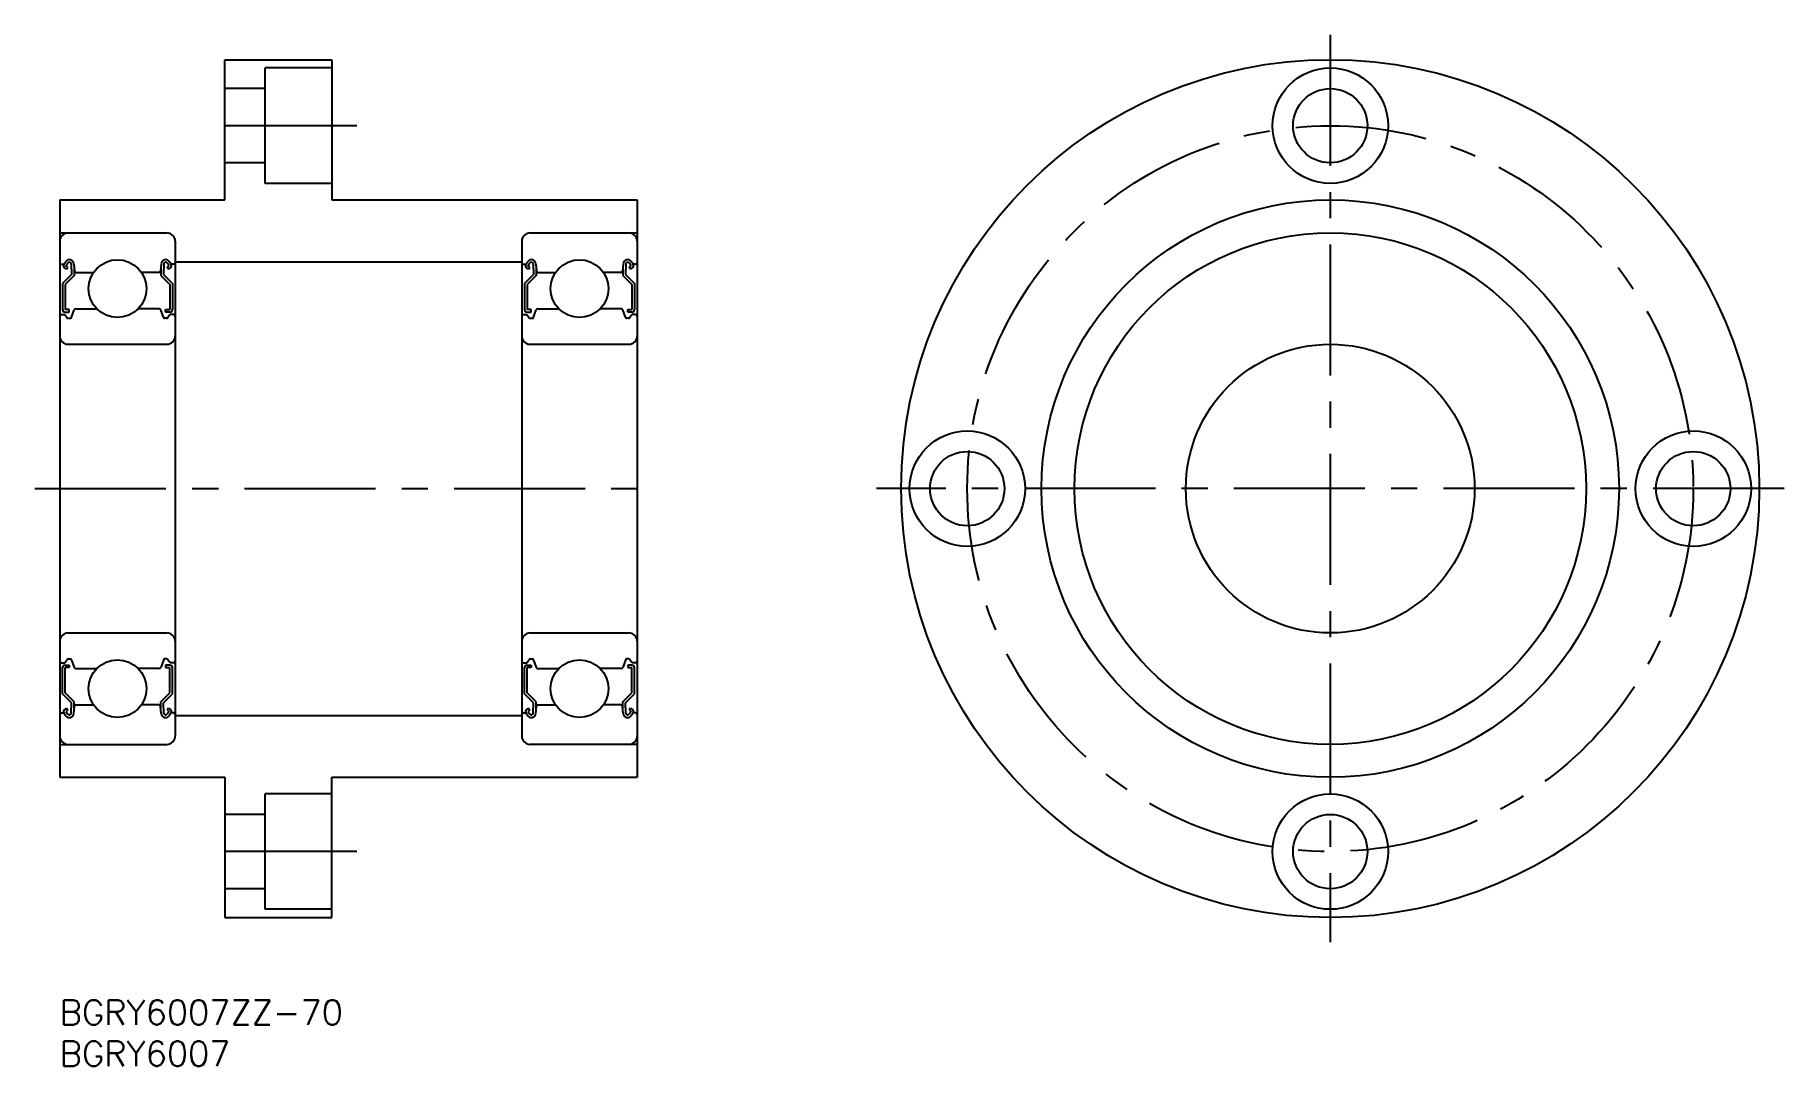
# Model space of a CAD drawing. Extents: x -3 to 209, y -8 to 117.
import ezdxf

# ---------------------------------------------------------------- set-up
doc = ezdxf.new("R2010")
doc.units = 0
doc.header["$LTSCALE"] = 0.5
doc.linetypes.add('CENTER', pattern=[50.8, 31.75, -6.35, 6.35, -6.35])
for name, color, linetype in [('MSM_CENTER', 1, 'CENTER'), ('MSM_CONTINUOUS', 7, 'CONTINUOUS'), ('MSM_PART_NUMBER', 7, 'CONTINUOUS')]:
    doc.layers.add(name, color=color, linetype=linetype)
doc.styles.get("Standard").update_dxf_attribs({"font": 'txt.shx', "height": 3, "bigfont": 'bigfont.shx'})

# ---------------------------------------------------------------- blocks, each defined once
blk = doc.blocks.new('*U3')
at = {"layer": 'MSM_PART_NUMBER'}
blk.add_text('BGRY6007ZZ-70', height=3, dxfattribs=at).set_placement((0, -3))
blk = doc.blocks.new('*U4')
at = {"layer": 'MSM_PART_NUMBER'}
blk.add_text('BGRY6007', height=3, dxfattribs=at).set_placement((0, -8))

msp = doc.modelspace()

# ---------------------------------------------------------------- linework, layer by layer
at = {"layer": 'MSM_CENTER'}
for p, q in [((154, 117), (154, 7)), ((36, 106), (17, 106)), ((-3, 62), (73, 62)), ((209, 62), (99, 62)), ((36, 18), (17, 18))]:
    msp.add_line(p, q, dxfattribs=at)
msp.add_circle((154, 62), 44, dxfattribs=at)
at = {"layer": 'MSM_CONTINUOUS'}
for p, q in [((20, 97), (20, 114)), ((20, 114), (33, 114)), ((24.9, 99), (24.9, 113)), ((33, 113), (24.9, 113)), ((33, 114), (33, 97)), ((24.9, 110.5), (20, 110.5)), ((24.9, 101.5), (20, 101.5)), ((33, 99), (24.9, 99)), ((0, 97), (20, 97)), ((0, 97), (0, 27)), ((33, 97), (70, 97)), ((70, 97), (70, 27)), ((0, 93), (13, 93)), ((14, 92), (14, 32)), ((56, 92), (56, 32)), ((57, 93), (70, 93)), ((0.2, 89.2), (0.5, 89.2)), ((0.5, 89.2), (0.73, 89.53)), ((0.75, 89.03), (0.98, 89.36)), ((1.4, 89.23), (1.44, 87.97)), ((1.69, 89.27), (1.77, 88.38)), ((12.31, 89.27), (12.23, 88.38)), ((12.6, 89.23), (12.56, 87.97)), ((13.25, 89.03), (13.02, 89.36)), ((13.5, 89.2), (13.27, 89.53)), ((13.8, 89.2), (13.5, 89.2)), ((14, 89.5), (56, 89.5)), ((56.2, 89.2), (56.5, 89.2)), ((56.5, 89.2), (56.73, 89.53)), ((56.75, 89.03), (56.98, 89.36)), ((57.4, 89.23), (57.44, 87.97)), ((57.69, 89.27), (57.77, 88.38)), ((68.31, 89.27), (68.23, 88.38)), ((68.6, 89.23), (68.56, 87.97)), ((69.25, 89.03), (69.02, 89.36)), ((69.5, 89.2), (69.27, 89.53)), ((69.8, 89.2), (69.5, 89.2)), ((1.44, 87.97), (0.34, 86.87)), ((0.82, 88.61), (0.57, 88.78)), ((1.74, 87.85), (0.64, 86.75)), ((0.99, 88.85), (0.75, 89.03)), ((0.82, 88.61), (0.99, 88.85)), ((1.74, 88.72), (1.74, 87.85)), ((1.97, 88.2), (4.09, 88.2)), ((12.03, 88.2), (9.91, 88.2)), ((12.26, 88.72), (12.26, 87.85)), ((12.26, 87.85), (13.36, 86.75)), ((12.56, 87.97), (13.66, 86.87)), ((13.01, 88.85), (13.25, 89.03)), ((13.18, 88.61), (13.01, 88.85)), ((13.18, 88.61), (13.43, 88.78)), ((57.44, 87.97), (56.34, 86.87)), ((56.82, 88.61), (56.57, 88.78)), ((57.74, 87.85), (56.64, 86.75)), ((56.99, 88.85), (56.75, 89.03)), ((56.82, 88.61), (56.99, 88.85)), ((57.74, 88.72), (57.74, 87.85)), ((57.97, 88.2), (60.09, 88.2)), ((68.03, 88.2), (65.91, 88.2)), ((68.26, 88.72), (68.26, 87.85)), ((68.26, 87.85), (69.36, 86.75)), ((68.56, 87.97), (69.66, 86.87)), ((69.01, 88.85), (69.25, 89.03)), ((69.18, 88.61), (69.01, 88.85)), ((69.18, 88.61), (69.43, 88.78)), ((0.34, 86.87), (0.34, 83.7)), ((0.64, 86.75), (0.64, 83.7)), ((13.36, 86.75), (13.36, 83.7)), ((13.66, 86.87), (13.66, 83.7)), ((56.34, 86.87), (56.34, 83.7)), ((56.64, 86.75), (56.64, 83.7)), ((69.36, 86.75), (69.36, 83.7)), ((69.66, 86.87), (69.66, 83.7)), ((0.2, 83.1), (0.6, 83.1)), ((0.6, 83.1), (0.92, 82.72)), ((1.16, 83.7), (0.64, 83.7)), ((0.64, 83.4), (1.16, 83.4)), ((1.16, 83.4), (1.16, 83.7)), ((1.43, 82.78), (1.76, 83.67)), ((1.95, 83.8), (4.5, 83.8)), ((12.05, 83.8), (9.5, 83.8)), ((12.57, 82.78), (12.24, 83.67)), ((12.84, 83.4), (12.84, 83.7)), ((12.84, 83.7), (13.36, 83.7)), ((13.36, 83.4), (12.84, 83.4)), ((13.4, 83.1), (13.08, 82.72)), ((13.8, 83.1), (13.4, 83.1)), ((56.2, 83.1), (56.6, 83.1)), ((56.6, 83.1), (56.92, 82.72)), ((57.16, 83.7), (56.64, 83.7)), ((56.64, 83.4), (57.16, 83.4)), ((57.16, 83.4), (57.16, 83.7)), ((57.43, 82.78), (57.76, 83.67)), ((57.95, 83.8), (60.5, 83.8)), ((68.05, 83.8), (65.5, 83.8)), ((68.57, 82.78), (68.24, 83.67)), ((68.84, 83.4), (68.84, 83.7)), ((68.84, 83.7), (69.36, 83.7)), ((69.36, 83.4), (68.84, 83.4)), ((69.4, 83.1), (69.08, 82.72)), ((69.8, 83.1), (69.4, 83.1)), ((1.07, 82.65), (1.25, 82.65)), ((12.93, 82.65), (12.75, 82.65)), ((57.07, 82.65), (57.25, 82.65)), ((68.93, 82.65), (68.75, 82.65)), ((1, 79.5), (13, 79.5)), ((57, 79.5), (69, 79.5)), ((1, 44.5), (13, 44.5)), ((57, 44.5), (69, 44.5)), ((0.2, 40.9), (0.6, 40.9)), ((0.34, 37.13), (0.34, 40.3)), ((0.6, 40.9), (0.92, 41.28)), ((0.64, 40.6), (1.16, 40.6)), ((0.64, 37.25), (0.64, 40.3)), ((1.16, 40.3), (0.64, 40.3)), ((1.07, 41.35), (1.25, 41.35)), ((1.16, 40.6), (1.16, 40.3)), ((1.43, 41.22), (1.76, 40.33)), ((12.57, 41.22), (12.24, 40.33)), ((12.93, 41.35), (12.75, 41.35)), ((12.84, 40.6), (12.84, 40.3)), ((13.36, 40.6), (12.84, 40.6)), ((12.84, 40.3), (13.36, 40.3)), ((13.4, 40.9), (13.08, 41.28)), ((13.36, 37.25), (13.36, 40.3)), ((13.8, 40.9), (13.4, 40.9)), ((13.66, 37.13), (13.66, 40.3)), ((56.2, 40.9), (56.6, 40.9)), ((56.34, 37.13), (56.34, 40.3)), ((56.6, 40.9), (56.92, 41.28)), ((56.64, 40.6), (57.16, 40.6)), ((56.64, 37.25), (56.64, 40.3)), ((57.16, 40.3), (56.64, 40.3)), ((57.07, 41.35), (57.25, 41.35)), ((57.16, 40.6), (57.16, 40.3)), ((57.43, 41.22), (57.76, 40.33)), ((68.57, 41.22), (68.24, 40.33)), ((68.93, 41.35), (68.75, 41.35)), ((68.84, 40.6), (68.84, 40.3)), ((69.36, 40.6), (68.84, 40.6)), ((68.84, 40.3), (69.36, 40.3)), ((69.4, 40.9), (69.08, 41.28)), ((69.36, 37.25), (69.36, 40.3)), ((69.8, 40.9), (69.4, 40.9)), ((69.66, 37.13), (69.66, 40.3)), ((1.95, 40.2), (4.5, 40.2)), ((12.05, 40.2), (9.5, 40.2)), ((57.95, 40.2), (60.5, 40.2)), ((68.05, 40.2), (65.5, 40.2)), ((1.44, 36.03), (0.34, 37.13)), ((1.74, 36.15), (0.64, 37.25)), ((1.74, 35.28), (1.74, 36.15)), ((12.26, 36.15), (13.36, 37.25)), ((12.26, 35.28), (12.26, 36.15)), ((12.56, 36.03), (13.66, 37.13)), ((57.44, 36.03), (56.34, 37.13)), ((57.74, 36.15), (56.64, 37.25)), ((57.74, 35.28), (57.74, 36.15)), ((68.26, 36.15), (69.36, 37.25)), ((68.26, 35.28), (68.26, 36.15)), ((68.56, 36.03), (69.66, 37.13)), ((0.2, 34.8), (0.5, 34.8)), ((0.5, 34.8), (0.73, 34.47)), ((0.82, 35.39), (0.57, 35.22)), ((0.99, 35.15), (0.75, 34.97)), ((0.75, 34.97), (0.98, 34.64)), ((0.82, 35.39), (0.99, 35.15)), ((1.4, 34.77), (1.44, 36.03)), ((1.69, 34.73), (1.77, 35.62)), ((1.97, 35.8), (4.09, 35.8)), ((12.03, 35.8), (9.91, 35.8)), ((12.31, 34.73), (12.23, 35.62)), ((12.6, 34.77), (12.56, 36.03)), ((13.18, 35.39), (13.01, 35.15)), ((13.01, 35.15), (13.25, 34.97)), ((13.25, 34.97), (13.02, 34.64)), ((13.18, 35.39), (13.43, 35.22)), ((13.5, 34.8), (13.27, 34.47)), ((13.8, 34.8), (13.5, 34.8)), ((14, 34.5), (56, 34.5)), ((56.2, 34.8), (56.5, 34.8)), ((56.5, 34.8), (56.73, 34.47)), ((56.82, 35.39), (56.57, 35.22)), ((56.99, 35.15), (56.75, 34.97)), ((56.75, 34.97), (56.98, 34.64)), ((56.82, 35.39), (56.99, 35.15)), ((57.4, 34.77), (57.44, 36.03)), ((57.69, 34.73), (57.77, 35.62)), ((57.97, 35.8), (60.09, 35.8)), ((68.03, 35.8), (65.91, 35.8)), ((68.31, 34.73), (68.23, 35.62)), ((68.6, 34.77), (68.56, 36.03)), ((69.18, 35.39), (69.01, 35.15)), ((69.01, 35.15), (69.25, 34.97)), ((69.25, 34.97), (69.02, 34.64)), ((69.18, 35.39), (69.43, 35.22)), ((69.5, 34.8), (69.27, 34.47)), ((69.8, 34.8), (69.5, 34.8)), ((0, 31), (13, 31)), ((70, 31), (57, 31)), ((60.05, 31), (60.05, 31)), ((0, 27), (20, 27)), ((20, 27), (20, 10)), ((33, 27), (70, 27)), ((33, 10), (33, 27)), ((24.9, 11), (24.9, 25)), ((33, 25), (24.9, 25)), ((24.9, 22.5), (20, 22.5)), ((24.9, 13.5), (20, 13.5)), ((33, 11), (24.9, 11)), ((20, 10), (33, 10))]:
    msp.add_line(p, q, dxfattribs=at)
for centre, radius in [((154, 62), 52), ((154, 106), 7), ((154, 106), 4.5), ((154, 62), 35), ((154, 62), 31), ((7, 86.25), 3.5), ((63, 86.25), 3.5), ((154, 62), 17.5), ((110, 62), 7), ((198, 62), 7), ((110, 62), 4.5), ((198, 62), 4.5), ((7, 37.75), 3.5), ((63, 37.75), 3.5), ((154, 18), 7), ((154, 18), 4.5)]:
    msp.add_circle(centre, radius, dxfattribs=at)
for centre, radius, start, end in [((1, 92), 1, 90, 180), ((13, 92), 1, 0, 90), ((57, 92), 1, 90, 180), ((69, 92), 1, 0, 90), ((0.2, 89.4), 0.2, 180, 270), ((0.75, 89.03), 0.3, 144.9356, 235.0377), ((1.17, 89.23), 0.53, 5.0651, 144.9356), ((1.17, 89.22), 0.23, 2.1311, 144.9356), ((12.83, 89.23), 0.53, 35.0644, 174.9349), ((12.83, 89.22), 0.23, 35.0644, 177.8689), ((13.25, 89.03), 0.3, 304.9623, 35.0644), ((13.8, 89.4), 0.2, 270, 0), ((56.2, 89.4), 0.2, 180, 270), ((56.75, 89.03), 0.3, 144.9356, 235.0377), ((57.17, 89.23), 0.53, 5.0651, 144.9356), ((57.17, 89.22), 0.23, 2.1311, 144.9356), ((68.83, 89.23), 0.53, 35.0644, 174.9349), ((68.83, 89.22), 0.23, 35.0644, 177.8689), ((69.25, 89.03), 0.3, 304.9623, 35.0644), ((69.8, 89.4), 0.2, 270, 0), ((1.97, 88.4), 0.2, 185.0651, 270), ((12.03, 88.4), 0.2, 270, 354.9349), ((57.97, 88.4), 0.2, 185.0651, 270), ((68.03, 88.4), 0.2, 270, 354.9349), ((0.2, 82.9), 0.2, 90, 180), ((0.64, 83.7), 0.3, 180, 270), ((1.07, 82.85), 0.2, 219.9991, 270), ((1.25, 82.85), 0.2, 270, 339.9703), ((1.95, 83.6), 0.2, 90, 159.9703), ((12.05, 83.6), 0.2, 20.0297, 90), ((12.75, 82.85), 0.2, 200.0297, 270), ((12.93, 82.85), 0.2, 270, 320.0009), ((13.36, 83.7), 0.3, 270, 0), ((13.8, 82.9), 0.2, 0, 90), ((56.2, 82.9), 0.2, 90, 180), ((56.64, 83.7), 0.3, 180, 270), ((57.07, 82.85), 0.2, 219.9991, 270), ((57.25, 82.85), 0.2, 270, 339.9703), ((57.95, 83.6), 0.2, 90, 159.9703), ((68.05, 83.6), 0.2, 20.0297, 90), ((68.75, 82.85), 0.2, 200.0297, 270), ((68.93, 82.85), 0.2, 270, 320.0009), ((69.36, 83.7), 0.3, 270, 0), ((69.8, 82.9), 0.2, 0, 90), ((1, 80.5), 1, 180, 270), ((13, 80.5), 1, 270, 0), ((57, 80.5), 1, 180, 270), ((69, 80.5), 1, 270, 0), ((1, 43.5), 1, 90, 180), ((13, 43.5), 1, 0, 90), ((57, 43.5), 1, 90, 180), ((69, 43.5), 1, 0, 90), ((0.2, 41.1), 0.2, 180, 270), ((0.64, 40.3), 0.3, 90, 180), ((1.07, 41.15), 0.2, 90, 140.0009), ((1.25, 41.15), 0.2, 20.0297, 90), ((1.95, 40.4), 0.2, 200.0297, 270), ((12.05, 40.4), 0.2, 270, 339.9703), ((12.75, 41.15), 0.2, 90, 159.9703), ((12.93, 41.15), 0.2, 39.9991, 90), ((13.36, 40.3), 0.3, 0, 90), ((13.8, 41.1), 0.2, 270, 0), ((56.2, 41.1), 0.2, 180, 270), ((56.64, 40.3), 0.3, 90, 180), ((57.07, 41.15), 0.2, 90, 140.0009), ((57.25, 41.15), 0.2, 20.0297, 90), ((57.95, 40.4), 0.2, 200.0297, 270), ((68.05, 40.4), 0.2, 270, 339.9703), ((68.75, 41.15), 0.2, 90, 159.9703), ((68.93, 41.15), 0.2, 39.9991, 90), ((69.36, 40.3), 0.3, 0, 90), ((69.8, 41.1), 0.2, 270, 0), ((0.2, 34.6), 0.2, 90, 180), ((0.75, 34.97), 0.3, 124.9623, 215.0644), ((1.17, 34.77), 0.53, 215.0644, 354.9349), ((1.17, 34.78), 0.23, 215.0644, 357.8689), ((1.97, 35.6), 0.2, 90, 174.9349), ((12.03, 35.6), 0.2, 5.0651, 90), ((12.83, 34.77), 0.53, 185.0651, 324.9356), ((12.83, 34.78), 0.23, 182.1311, 324.9356), ((13.25, 34.97), 0.3, 324.9356, 55.0377), ((13.8, 34.6), 0.2, 0, 90), ((56.2, 34.6), 0.2, 90, 180), ((56.75, 34.97), 0.3, 124.9623, 215.0644), ((57.17, 34.77), 0.53, 215.0644, 354.9349), ((57.17, 34.78), 0.23, 215.0644, 357.8689), ((57.97, 35.6), 0.2, 90, 174.9349), ((68.03, 35.6), 0.2, 5.0651, 90), ((68.83, 34.77), 0.53, 185.0651, 324.9356), ((68.83, 34.78), 0.23, 182.1311, 324.9356), ((69.25, 34.97), 0.3, 324.9356, 55.0377), ((69.8, 34.6), 0.2, 0, 90), ((1, 32), 1, 180, 270), ((13, 32), 1, 270, 0), ((57, 32), 1, 180, 270), ((69, 32), 1, 270, 0)]:
    msp.add_arc(centre, radius, start, end, dxfattribs=at)

# ---------------------------------------------------------------- block references
for name in ['*U3', '*U4']:
    msp.add_blockref(name, (0, 0), dxfattribs=at)

doc.saveas('drawing.dxf')
